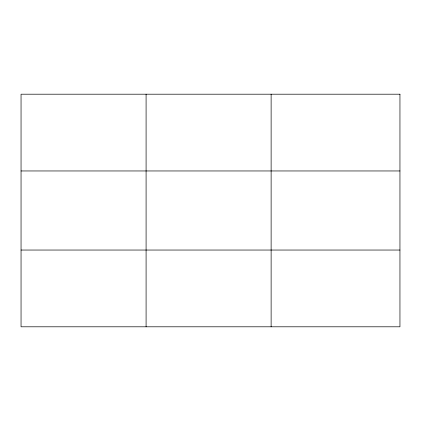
<?xml version="1.0" encoding="UTF-8"?>
<svg xmlns="http://www.w3.org/2000/svg" width="421" height="421" viewBox="0 0 421 421"><rect width="100%" height="100%" fill="white"/><g stroke="black" fill="none" stroke-linecap="round" stroke-linejoin="round"><path stroke-width="0.63" d="M146.087 326.801L146.087 94.199M271.124 326.801L271.124 94.199M21.05 170.958L399.95 170.958M21.05 250.042L399.95 250.042M399.95 94.199L399.95 326.801L21.05 326.801L21.05 94.199L399.95 94.199"/></g></svg>
